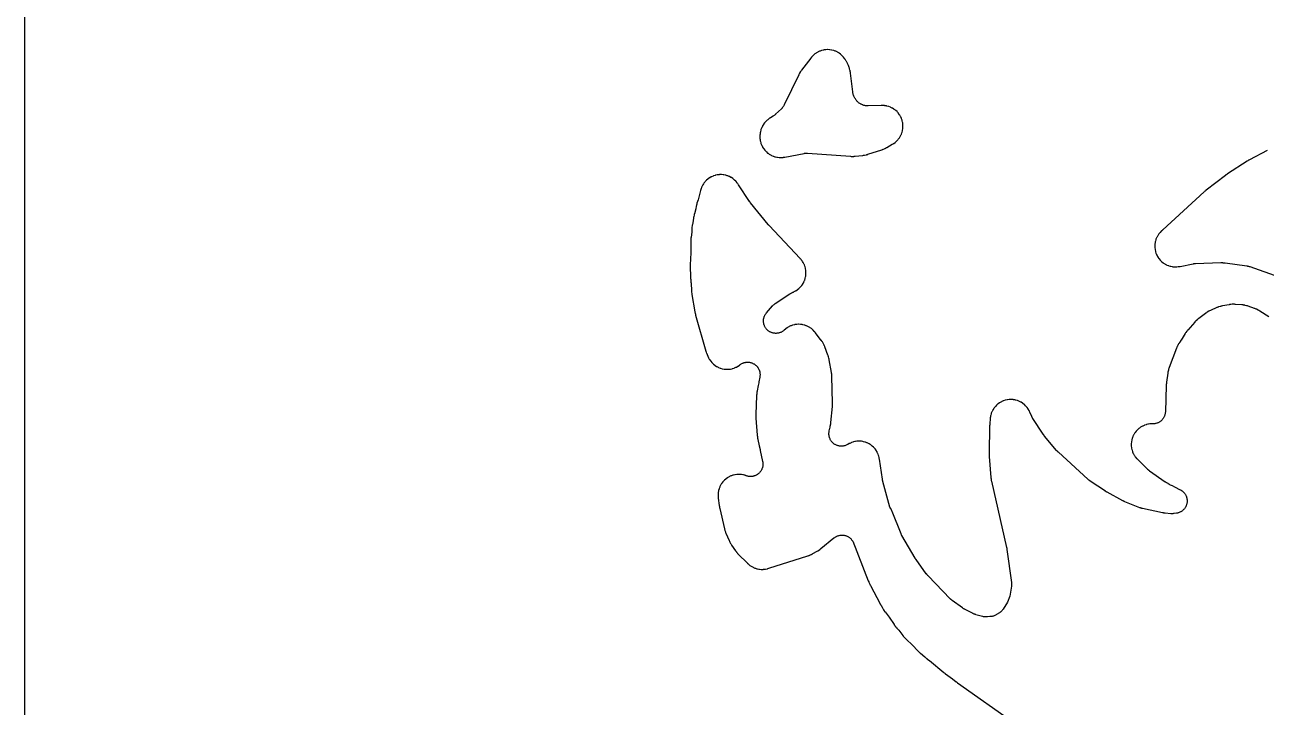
# Model space of a CAD drawing. Header units: millimetres. Extents: x 0 to 300, y 0 to 300.
# Drawn here: x -0.1 to 150, y 85.4 to 167.9 of the extents above; entities that cross this region are included whole.
import ezdxf

# ---------------------------------------------------------------- set-up
doc = ezdxf.new("R2010")
doc.units = ezdxf.units.MM
doc.layers.add('CUT', color=7, linetype='CONTINUOUS')

msp = doc.modelspace()

# ---------------------------------------------------------------- linework, layer by layer
at = {"layer": 'CUT'}
for points in [[(298.5625, -0.0625), (1.4375, -0.0625), (0.5522, -0.0625), (0.4788, -0.0589), (0.4206, -0.0503), (0.3635, -0.036), (0.3082, -0.0162), (0.255, 0.009), (0.2046, 0.0392), (0.1573, 0.0743), (0.1137, 0.1137), (0.0743, 0.1573), (0.0392, 0.2046), (0.009, 0.255), (-0.0162, 0.3082), (-0.036, 0.3635), (-0.0503, 0.4206), (-0.0589, 0.4788), (-0.0625, 0.5522), (-0.0625, 1.4375), (-0.0625, 298.5625)], [(150.1386, 152.7079), (147.9792, 151.5702), (147.9675, 151.5639), (147.892, 151.522), (147.8805, 151.5154), (147.787, 151.4607), (147.7756, 151.4539), (147.7021, 151.4087), (147.6908, 151.4016), (145.3277, 149.8753), (145.3171, 149.8683), (145.2481, 149.8216), (145.2376, 149.8143), (145.1523, 149.7539), (145.1419, 149.7464), (145.075, 149.6969), (145.0648, 149.6891), (142.7543, 147.9002), (142.7446, 147.8925), (142.682, 147.8419), (142.6724, 147.834), (142.5951, 147.7688), (142.5857, 147.7608), (142.5252, 147.7076), (142.516, 147.6994), (137.4992, 143.1052), (137.4871, 143.0944), (137.4557, 143.0666), (137.4529, 143.0641), (137.3765, 142.9957), (137.3656, 142.9858), (137.324, 142.9467), (137.3032, 142.9262), (137.173, 142.7912), (137.1344, 142.7472), (137.0196, 142.6022), (136.9855, 142.5547), (136.8853, 142.3992), (136.856, 142.3485), (136.7714, 142.184), (136.7472, 142.1307), (136.679, 141.9588), (136.6602, 141.9034), (136.6091, 141.7256), (136.5956, 141.6687), (136.5621, 141.4867), (136.5543, 141.4288), (136.5386, 141.2444), (136.5365, 141.186), (136.5389, 141.001), (136.5425, 140.9426), (136.5629, 140.7587), (136.5721, 140.701), (136.6103, 140.52), (136.6252, 140.4634), (136.6808, 140.287), (136.7011, 140.2321), (136.7736, 140.0619), (136.7992, 140.0093), (136.8879, 139.847), (136.9185, 139.7971), (137.0227, 139.6442), (137.0579, 139.5975), (137.1765, 139.4555), (137.2161, 139.4125), (137.3479, 139.2827), (137.3916, 139.2438), (137.5354, 139.1274), (137.5826, 139.0929), (137.7371, 138.9912), (137.7875, 138.9614), (137.9512, 138.8752), (138.0042, 138.8505), (138.1755, 138.7806), (138.2306, 138.7611), (138.4079, 138.7083), (138.4647, 138.6943), (138.6463, 138.659), (138.7042, 138.6506), (138.8884, 138.6331), (138.9468, 138.6304), (139.1318, 138.631), (139.1902, 138.634), (139.3768, 138.6528), (139.4059, 138.6564), (139.4624, 138.6649), (139.4768, 138.6673), (139.5705, 138.6837), (139.5849, 138.6864), (141.1688, 139.0041), (141.1779, 139.0059), (141.192, 139.0086), (141.2153, 139.0127), (141.2467, 139.0178), (141.2746, 139.0219), (141.2968, 139.0248), (141.3096, 139.0264), (141.3143, 139.0269), (141.3419, 139.0297), (141.4034, 139.0349), (141.4403, 139.0373), (141.4528, 139.0379), (141.462, 139.0382), (144.5317, 139.1414), (144.5412, 139.1416), (144.5558, 139.142), (144.58, 139.1422), (144.6125, 139.1421), (144.6414, 139.1415), (144.6643, 139.1407), (144.6774, 139.1401), (144.6822, 139.1399), (144.7105, 139.138), (144.7734, 139.1328), (144.811, 139.1289), (144.8237, 139.1274), (144.833, 139.1261), (145.0321, 139.0992), (147.6556, 138.7443), (147.667, 138.7427), (147.6823, 138.7404), (147.7276, 138.7325), (147.8028, 138.7174), (147.836, 138.7101), (147.8688, 138.7015), (147.9426, 138.6807), (147.9865, 138.667), (148.0012, 138.6621), (148.0121, 138.6583), (151.534, 137.4168)], [(150.3117, 132.5744), (149.2294, 133.2755), (149.215, 133.2846), (149.1204, 133.3421), (149.1058, 133.3507), (149.0481, 133.3836), (149.018, 133.3996), (148.82, 133.498), (148.789, 133.5123), (148.728, 133.5385), (148.7122, 133.5449), (148.6093, 133.5856), (148.5934, 133.5916), (147.8199, 133.872), (147.8071, 133.8764), (147.7234, 133.9047), (147.7105, 133.9089), (147.6598, 133.9247), (147.6337, 133.9322), (147.4652, 133.9765), (147.4121, 133.9879), (147.2403, 134.0168), (147.2134, 134.0207), (147.1606, 134.0271), (147.1471, 134.0286), (147.0592, 134.0373), (147.0457, 134.0385), (146.2842, 134.0964), (146.2714, 134.0972), (146.1879, 134.1018), (146.1751, 134.1023), (146.1249, 134.104), (146.0992, 134.1043), (145.9344, 134.1027), (145.883, 134.1), (145.719, 134.0843), (145.6934, 134.0813), (145.6437, 134.0743), (145.631, 134.0724), (145.5485, 134.0591), (145.5358, 134.057), (144.7389, 133.9109), (144.7217, 133.9075), (144.6104, 133.8838), (144.5933, 133.8799), (144.5269, 133.8636), (144.4932, 133.8543), (144.2757, 133.7876), (144.2426, 133.7763), (144.1785, 133.7525), (144.1622, 133.7461), (144.0567, 133.7033), (144.0406, 133.6965), (143.274, 133.3589), (143.2588, 133.352), (143.1606, 133.3055), (143.1456, 133.2981), (143.0874, 133.2685), (143.0581, 133.2525), (142.8703, 133.1435), (142.8419, 133.1259), (142.7874, 133.09), (142.7736, 133.0807), (142.6845, 133.0184), (142.6709, 133.0087), (141.852, 132.4019), (141.8395, 132.3924), (141.7592, 132.3296), (141.7469, 132.3197), (141.6997, 132.2808), (141.676, 132.2602), (141.5258, 132.1224), (141.5033, 132.1006), (141.4604, 132.0569), (141.4495, 132.0455), (141.38, 131.9709), (141.3695, 131.9593), (140.5101, 130.9872), (140.5017, 130.9774), (140.4477, 130.9138), (140.4396, 130.9039), (140.408, 130.8649), (140.4042, 130.86), (140.3922, 130.8446), (140.2928, 130.7107), (140.278, 130.6897), (140.2498, 130.6482), (140.2428, 130.6375), (140.1974, 130.5674), (140.1906, 130.5566), (139.7089, 129.7757), (139.703, 129.7663), (139.6909, 129.7472), (139.6882, 129.7429), (139.6703, 129.7141), (139.668, 129.7108), (139.6574, 129.6935), (139.6347, 129.6584), (139.6259, 129.6444), (139.5258, 129.4799), (139.4245, 129.3148), (139.4177, 129.3034), (139.374, 129.2284), (139.3674, 129.2168), (139.3667, 129.2157), (139.3401, 129.1677), (139.3271, 129.1428), (139.2898, 129.0673), (139.2461, 128.979), (139.2436, 128.9735), (139.2343, 128.9535), (139.2123, 128.9032), (139.2068, 128.8902), (139.1722, 128.8056), (139.167, 128.7925), (138.2798, 126.4724), (138.2739, 126.4563), (138.237, 126.3509), (138.2316, 126.3346), (138.2113, 126.2708), (138.2018, 126.2378), (138.179, 126.1486), (138.1465, 126.0216), (138.1389, 125.9881), (138.126, 125.9223), (138.123, 125.9054), (138.1046, 125.7953), (138.1021, 125.7783), (137.9509, 124.6747), (137.9489, 124.6593), (137.9379, 124.5592), (137.9363, 124.5437), (137.9257, 124.4177), (137.9246, 124.4022), (137.9187, 124.3016), (137.9179, 124.2861), (137.814, 121.1165), (137.8115, 121.0729), (137.805, 120.9932), (137.7937, 120.9066), (137.7834, 120.8494), (137.7638, 120.7644), (137.748, 120.7084), (137.7202, 120.6256), (137.699, 120.5715), (137.6633, 120.4918), (137.637, 120.44), (137.5938, 120.3641), (137.5626, 120.3151), (137.5122, 120.2438), (137.4764, 120.198), (137.4193, 120.1319), (137.3792, 120.0898), (137.3161, 120.0296), (137.2721, 119.9915), (137.2033, 119.9377), (137.1559, 119.9041), (137.0823, 119.8572), (137.0318, 119.8284), (136.9539, 119.7888), (136.9009, 119.765), (136.8196, 119.7332), (136.7645, 119.7146), (136.6805, 119.6908), (136.6239, 119.6777), (136.538, 119.6622), (136.4803, 119.6546), (136.3933, 119.6474), (136.3134, 119.6448), (136.2697, 119.6444), (136.2275, 119.645), (136.1984, 119.6447), (136.0117, 119.6385), (135.9537, 119.6337), (135.771, 119.6097), (135.7137, 119.5993), (135.5343, 119.5577), (135.4782, 119.5418), (135.3036, 119.483), (135.2494, 119.4617), (135.0813, 119.3863), (135.0294, 119.3598), (134.8695, 119.2684), (134.8204, 119.2371), (134.67, 119.1306), (134.6242, 119.0946), (134.4849, 118.9741), (134.4428, 118.9338), (134.3159, 118.8003), (134.2778, 118.7562), (134.1644, 118.611), (134.1309, 118.5634), (134.0321, 118.4079), (134.0033, 118.3572), (133.9201, 118.1929), (133.8963, 118.1397), (133.8295, 117.9681), (133.811, 117.9128), (133.7611, 117.7355), (133.748, 117.6787), (133.7155, 117.4974), (133.7081, 117.4396), (133.6933, 117.256), (133.6915, 117.1977), (133.6946, 117.0135), (133.6985, 116.9554), (133.7195, 116.7724), (133.7289, 116.7149), (133.7676, 116.5348), (133.7825, 116.4785), (133.8385, 116.303), (133.8588, 116.2484), (133.9315, 116.0791), (133.9571, 116.0268), (134.0459, 115.8653), (134.0764, 115.8157), (134.1804, 115.6637), (134.2156, 115.6172), (134.3355, 115.4741), (134.3548, 115.4522), (134.3934, 115.4104), (134.4034, 115.3998), (134.4693, 115.3318), (134.4796, 115.3215), (135.52, 114.2993), (135.5288, 114.2909), (135.5867, 114.2363), (135.5957, 114.228), (135.6311, 114.1959), (135.6496, 114.1798), (135.7718, 114.078), (135.7909, 114.0627), (135.8288, 114.0336), (135.8386, 114.0263), (135.9027, 113.9791), (135.9127, 113.972), (137.7968, 112.6458), (137.8142, 112.634), (137.9289, 112.5591), (137.9468, 112.5479), (138.0939, 112.4591), (138.1121, 112.4485), (138.2318, 112.3819), (138.2504, 112.372), (138.4141, 112.2883), (138.6344, 112.1756), (138.929, 112.0249), (139.6129, 111.6751), (139.6512, 111.6543), (139.7204, 111.6146), (139.7937, 111.5676), (139.841, 111.534), (139.9095, 111.4801), (139.9533, 111.4421), (140.0162, 111.3819), (140.0562, 111.3398), (140.113, 111.2738), (140.1486, 111.228), (140.1988, 111.1568), (140.2299, 111.1078), (140.2729, 111.0321), (140.2991, 110.9803), (140.3347, 110.9008), (140.3557, 110.8467), (140.3834, 110.7641), (140.3991, 110.7083), (140.4187, 110.6234), (140.4289, 110.5663), (140.4402, 110.4799), (140.4449, 110.4221), (140.4477, 110.335), (140.4468, 110.277), (140.4412, 110.1901), (140.4347, 110.1325), (140.4207, 110.0465), (140.4086, 109.9897), (140.3864, 109.9055), (140.3689, 109.8502), (140.3387, 109.7685), (140.3159, 109.7152), (140.2779, 109.6368), (140.2501, 109.5859), (140.2046, 109.5115), (140.172, 109.4636), (140.1196, 109.394), (140.0825, 109.3494), (140.0236, 109.2852), (139.9824, 109.2444), (139.9176, 109.1862), (139.8726, 109.1495), (139.8025, 109.0979), (139.7542, 109.0658), (139.6793, 109.0211), (139.6281, 108.9939), (139.5494, 108.9567), (139.4958, 108.9345), (139.4138, 108.9051), (139.3583, 108.8881), (139.2738, 108.8668), (139.1956, 108.851), (139.1527, 108.8435), (138.88, 108.8021), (138.867, 108.8002), (138.8495, 108.7978), (138.7974, 108.7922), (138.7103, 108.7854), (138.6718, 108.7833), (138.6332, 108.7828), (138.5458, 108.7836), (138.4935, 108.7857), (138.4758, 108.7869), (138.4628, 108.7878), (137.7791, 108.8443), (137.7646, 108.8456), (137.7308, 108.8489), (137.7164, 108.8504), (137.6988, 108.8525), (137.6844, 108.8543), (137.6508, 108.8587), (137.6364, 108.8607), (137.6199, 108.8631), (137.6055, 108.8654), (137.5721, 108.8709), (137.5577, 108.8734), (137.5403, 108.8765), (137.526, 108.8792), (137.4928, 108.8858), (137.4785, 108.8887), (135.0314, 109.4142), (135.0221, 109.4162), (135.0078, 109.4195), (134.9841, 109.4251), (134.9525, 109.4332), (134.9246, 109.4408), (134.9025, 109.4471), (134.8899, 109.4509), (134.8852, 109.4523), (134.8582, 109.461), (134.7982, 109.4814), (134.7626, 109.4943), (134.7506, 109.499), (134.7418, 109.5024), (132.9169, 110.2316), (132.9051, 110.2364), (132.8776, 110.2478), (132.8658, 110.2528), (132.8515, 110.259), (132.8398, 110.2642), (132.8126, 110.2764), (132.801, 110.2817), (132.7877, 110.2879), (132.7762, 110.2934), (132.7494, 110.3064), (132.7379, 110.3121), (132.724, 110.3191), (132.7126, 110.3249), (132.6861, 110.3386), (132.6748, 110.3446), (130.763, 111.3735), (130.7532, 111.3788), (130.7303, 111.3915), (130.7205, 111.397), (130.7086, 111.4038), (130.6989, 111.4094), (130.6763, 111.4227), (130.6667, 111.4285), (130.6556, 111.4351), (130.646, 111.441), (130.6238, 111.4548), (130.6143, 111.4608), (130.6028, 111.4682), (130.5933, 111.4743), (130.5714, 111.4886), (130.5621, 111.4949), (128.7291, 112.7313), (128.7156, 112.7406), (128.6843, 112.7626), (128.671, 112.7721), (128.6548, 112.7839), (128.6416, 112.7937), (128.6111, 112.8168), (128.5982, 112.8268), (128.5834, 112.8384), (128.5706, 112.8487), (128.541, 112.8729), (128.5284, 112.8833), (128.5131, 112.8963), (128.5007, 112.907), (128.472, 112.9322), (128.4597, 112.9432), (124.8779, 116.2085), (124.8665, 116.2191), (124.8401, 116.244), (124.8289, 116.2548), (124.8153, 116.268), (124.8043, 116.279), (124.7788, 116.3048), (124.7679, 116.316), (124.7556, 116.3288), (124.745, 116.3402), (124.7204, 116.3669), (124.7099, 116.3784), (124.6973, 116.3925), (124.6871, 116.4042), (124.6634, 116.4317), (124.6534, 116.4436), (123.214, 118.1757), (123.2061, 118.1853), (123.1879, 118.2079), (123.1802, 118.2176), (123.1708, 118.2295), (123.1632, 118.2394), (123.1456, 118.2624), (123.1381, 118.2724), (123.1296, 118.2838), (123.1223, 118.2939), (123.1053, 118.3174), (123.0981, 118.3275), (123.0894, 118.34), (123.0824, 118.3502), (123.0661, 118.3742), (123.0591, 118.3845), (121.8068, 120.2843), (121.8018, 120.2919), (121.7941, 120.3038), (121.7817, 120.3237), (121.7654, 120.3505), (121.7513, 120.3745), (121.7404, 120.3937), (121.7342, 120.4047), (121.7319, 120.4089), (121.7191, 120.4331), (121.6915, 120.4873), (121.6756, 120.5201), (121.6704, 120.5313), (121.6667, 120.5397), (121.434, 121.0599), (121.4278, 121.0732), (121.3868, 121.1592), (121.3803, 121.1724), (121.3544, 121.2235), (121.3405, 121.2493), (121.2473, 121.4126), (121.2158, 121.462), (121.1087, 121.6133), (121.0725, 121.6595), (120.9511, 121.7996), (120.9105, 121.842), (120.776, 121.9696), (120.7316, 122.0078), (120.5852, 122.1217), (120.5372, 122.1554), (120.3805, 122.2544), (120.3295, 122.2833), (120.1638, 122.3666), (120.1102, 122.3903), (119.9372, 122.457), (119.8815, 122.4754), (119.7028, 122.5248), (119.6456, 122.5377), (119.4629, 122.5695), (119.4047, 122.5767), (119.2198, 122.5906), (119.1612, 122.5921), (118.9759, 122.5878), (118.9174, 122.5835), (118.7333, 122.5612), (118.6755, 122.5512), (118.4945, 122.511), (118.438, 122.4955), (118.2618, 122.4378), (118.207, 122.4168), (118.0373, 122.3422), (117.9848, 122.316), (117.8232, 122.2251), (117.7735, 122.1939), (117.6216, 122.0877), (117.5752, 122.0518), (117.4343, 121.9313), (117.3917, 121.891), (117.2632, 121.7573), (117.2247, 121.7131), (117.1099, 121.5675), (117.0759, 121.5197), (116.9759, 121.3636), (116.9467, 121.3128), (116.8624, 121.1476), (116.8383, 121.0941), (116.7706, 120.9216), (116.7518, 120.866), (116.7012, 120.6876), (116.688, 120.6305), (116.6546, 120.4455), (116.6501, 120.4165), (116.6427, 120.3598), (116.6409, 120.3452), (116.6309, 120.2504), (116.6296, 120.2358), (116.5846, 119.6809), (116.5839, 119.6716), (116.5797, 119.607), (116.5791, 119.5971), (116.5752, 119.5165), (116.5748, 119.5068), (116.5727, 119.4431), (116.5725, 119.4326), (116.5214, 116.0381), (116.5213, 116.0245), (116.522, 115.9362), (116.5223, 115.9227), (116.5256, 115.8119), (116.5262, 115.7983), (116.5308, 115.7102), (116.5317, 115.6966), (116.7231, 113.167), (116.724, 113.1566), (116.7308, 113.0833), (116.7319, 113.0724), (116.7373, 113.0245), (116.7403, 113.0015), (116.762, 112.8583), (116.7657, 112.8362), (116.7729, 112.7981), (116.775, 112.7878), (116.7898, 112.7166), (116.7923, 112.7051), (118.6246, 104.684), (118.6267, 104.6742), (118.6317, 104.6511), (118.6338, 104.6412), (118.6363, 104.6291), (118.6383, 104.6192), (118.6428, 104.5961), (118.6446, 104.5861), (118.6467, 104.5746), (118.6485, 104.5646), (118.6524, 104.5414), (118.6541, 104.5314), (118.656, 104.5192), (118.6575, 104.5092), (118.661, 104.4858), (118.6624, 104.4758), (119.2048, 100.4728), (119.2064, 100.4604), (119.2085, 100.4437), (119.2131, 100.3939), (119.2185, 100.3107), (119.2202, 100.2739), (119.2203, 100.237), (119.2197, 100.2038), (119.2175, 100.1769), (119.2091, 100.0959), (119.2028, 100.0474), (119.2002, 100.0311), (119.1982, 100.0191), (118.9942, 98.8338), (118.7214, 98.09), (118.1995, 97.2575), (118.1766, 97.2229), (118.1332, 97.1603), (118.0828, 97.0944), (118.0473, 97.052), (117.991, 96.991), (117.9517, 96.9521), (117.89, 96.8965), (117.8473, 96.8614), (117.7808, 96.8117), (117.7581, 96.7963), (117.4031, 96.5804), (117.36, 96.5558), (117.2799, 96.5129), (117.19, 96.471), (117.1287, 96.4465), (117.0347, 96.4147), (116.971, 96.3971), (116.8797, 96.3771), (116.809, 96.3653), (116.8022, 96.3642), (116.7543, 96.3576), (116.5807, 96.3385), (116.2942, 96.3083), (116.2522, 96.3048), (116.175, 96.3003), (116.1028, 96.2995), (116.0535, 96.3011), (115.9691, 96.3077), (115.9131, 96.3148), (115.8297, 96.3293), (115.754, 96.3463), (115.7129, 96.3565), (114.9042, 96.5775), (114.8932, 96.5806), (114.8783, 96.5849), (114.8344, 96.5987), (114.7619, 96.6236), (114.7301, 96.6352), (114.6987, 96.648), (114.6284, 96.6784), (114.593, 96.6948), (114.5885, 96.6968), (114.5747, 96.7036), (114.5646, 96.7087), (113.5169, 97.2432), (113.5106, 97.2465), (113.4957, 97.2542), (113.493, 97.2556), (113.4738, 97.2661), (113.4275, 97.2925), (113.4084, 97.3038), (113.3824, 97.3205), (113.3143, 97.3659), (113.2855, 97.3859), (112.0511, 98.2807), (112.043, 98.2867), (112.0303, 98.2961), (112.0098, 98.3118), (111.9832, 98.3327), (111.9597, 98.3519), (111.9411, 98.3676), (111.9306, 98.3766), (111.9267, 98.38), (111.9044, 98.4), (111.8556, 98.4455), (111.827, 98.4733), (111.8175, 98.483), (111.8105, 98.4901), (109.1264, 101.2821), (109.1157, 101.2935), (109.0908, 101.3203), (109.0803, 101.3318), (109.0675, 101.346), (109.0572, 101.3578), (109.0333, 101.3854), (109.0232, 101.3973), (109.0117, 101.4111), (109.0017, 101.4232), (108.9788, 101.4516), (108.9691, 101.4638), (108.9574, 101.4789), (108.9479, 101.4913), (108.926, 101.5205), (108.9167, 101.5331), (107.6808, 103.2402), (107.6748, 103.2487), (107.6607, 103.2685), (107.6548, 103.2771), (107.6476, 103.2876), (107.6417, 103.2962), (107.6281, 103.3163), (107.6224, 103.325), (107.616, 103.3348), (107.6116, 103.3416), (107.5982, 103.3626), (107.5925, 103.3716), (107.5857, 103.3826), (107.5801, 103.3917), (107.5673, 103.4129), (107.5618, 103.4221), (105.9507, 106.1584), (105.9431, 106.1716), (105.9256, 106.2025), (105.9182, 106.2159), (105.9093, 106.2322), (105.9062, 106.2379), (105.9057, 106.239), (105.881, 106.2939), (105.8668, 106.3271), (105.8622, 106.3384), (105.8589, 106.3468), (104.8033, 109.0395), (104.7978, 109.0531), (104.7609, 109.1408), (104.755, 109.1542), (104.7316, 109.2064), (104.7189, 109.2328), (104.6337, 109.4001), (104.6046, 109.4509), (104.5242, 109.5767), (103.6673, 112.6717), (103.6637, 112.6851), (103.6556, 112.7164), (103.6522, 112.7298), (103.6482, 112.7463), (103.645, 112.7598), (103.6378, 112.7913), (103.6348, 112.8049), (103.6316, 112.8205), (103.6288, 112.8341), (103.6226, 112.8658), (103.62, 112.8795), (103.617, 112.8961), (103.6147, 112.9098), (103.6095, 112.9418), (103.6073, 112.9555), (103.2516, 115.3616), (103.2493, 115.376), (103.2332, 115.4696), (103.2305, 115.484), (103.2194, 115.5399), (103.213, 115.5685), (103.1678, 115.7502), (103.1509, 115.8061), (103.089, 115.9802), (103.0668, 116.0342), (102.9883, 116.2014), (102.9609, 116.253), (102.8665, 116.4118), (102.8342, 116.4605), (102.7248, 116.6093), (102.688, 116.6547), (102.5646, 116.7921), (102.5235, 116.8337), (102.3874, 116.9585), (102.3425, 116.9959), (102.1948, 117.1069), (102.1465, 117.1397), (101.9887, 117.2358), (101.9374, 117.2637), (101.7711, 117.3441), (101.7173, 117.3669), (101.544, 117.4306), (101.4882, 117.4481), (101.3095, 117.4947), (101.2523, 117.5067), (101.0698, 117.5357), (101.0118, 117.542), (100.8274, 117.5532), (100.769, 117.5538), (100.5844, 117.547), (100.5262, 117.5419), (100.3431, 117.5172), (100.2857, 117.5065), (100.1059, 117.464), (100.0498, 117.4478), (99.875, 117.3881), (99.8207, 117.3665), (99.6525, 117.29), (99.6006, 117.2633), (99.4148, 117.1559), (99.3753, 117.1343), (99.3019, 117.0966), (99.2198, 117.0596), (99.164, 117.0377), (99.0786, 117.009), (99.0209, 116.9928), (98.9331, 116.9728), (98.8741, 116.9624), (98.7847, 116.9513), (98.7249, 116.9469), (98.6349, 116.9447), (98.5749, 116.9463), (98.4851, 116.9532), (98.4256, 116.9608), (98.337, 116.9766), (98.2786, 116.9901), (98.1919, 117.0147), (98.1352, 117.0339), (98.0514, 117.0671), (97.9968, 117.0919), (97.9168, 117.1332), (97.865, 117.1634), (97.7895, 117.2125), (97.741, 117.2477), (97.6708, 117.3041), (97.626, 117.344), (97.5618, 117.4072), (97.5213, 117.4513), (97.4637, 117.5206), (97.4278, 117.5686), (97.3774, 117.6432), (97.3464, 117.6946), (97.3038, 117.7739), (97.2781, 117.8281), (97.2436, 117.9113), (97.2235, 117.9677), (97.1975, 118.0539), (97.1831, 118.1121), (97.1658, 118.2005), (97.1573, 118.2599), (97.149, 118.3496), (97.1464, 118.4095), (97.1471, 118.4995), (97.1506, 118.5594), (97.1602, 118.6489), (97.1732, 118.7304), (97.1814, 118.7747), (97.232, 119.0149), (97.245, 119.0761), (97.2796, 119.2405), (97.3119, 119.3936), (97.3151, 119.41), (97.3346, 119.5168), (97.3373, 119.5333), (97.358, 119.668), (97.3603, 119.6845), (97.3737, 119.7922), (97.3756, 119.8088), (97.5627, 121.742), (97.5641, 121.7599), (97.5719, 121.8766), (97.5728, 121.8946), (97.5782, 122.0413), (97.5786, 122.0593), (97.5793, 122.1763), (97.5792, 122.1943), (97.5046, 125.3638), (97.5043, 125.3746), (97.5011, 125.4504), (97.5005, 125.4617), (97.4975, 125.5114), (97.4956, 125.5352), (97.4806, 125.6839), (97.4779, 125.7068), (97.4723, 125.7464), (97.4707, 125.7572), (97.459, 125.8313), (97.457, 125.8433), (97.1797, 127.3914), (97.1771, 127.4048), (97.1596, 127.491), (97.1568, 127.5042), (97.1451, 127.5558), (97.1386, 127.5821), (97.092, 127.7518), (97.0843, 127.7778), (97.068, 127.8281), (97.0637, 127.841), (97.0347, 127.9241), (97.0301, 127.9368), (96.6435, 128.9706), (96.6381, 128.9844), (96.6019, 129.0743), (96.5962, 129.088), (96.5731, 129.1414), (96.5606, 129.1685), (96.4764, 129.3398), (96.4474, 129.3918), (96.3466, 129.5539), (96.3302, 129.5788), (96.2971, 129.6266), (96.2885, 129.6388), (96.2313, 129.717), (96.2224, 129.7289), (95.502, 130.665), (95.493, 130.6764), (95.4339, 130.7496), (95.4246, 130.7608), (95.388, 130.8039), (95.3687, 130.8255), (95.2418, 130.961), (95.2003, 131.0013), (95.0628, 131.1223), (95.0175, 131.1585), (94.8691, 131.2656), (94.8205, 131.2972), (94.6624, 131.3896), (94.611, 131.4163), (94.4448, 131.493), (94.3911, 131.5147), (94.2181, 131.575), (94.1626, 131.5914), (93.9847, 131.6348), (93.9278, 131.6457), (93.7466, 131.6717), (93.6889, 131.6772), (93.506, 131.6855), (93.4481, 131.6854), (93.2652, 131.6761), (93.2075, 131.6704), (93.0264, 131.6435), (92.9696, 131.6323), (92.7919, 131.588), (92.7364, 131.5714), (92.5638, 131.5102), (92.5102, 131.4883), (92.3443, 131.4108), (92.2931, 131.3837), (92.1354, 131.2906), (92.0871, 131.2588), (91.9391, 131.1509), (91.894, 131.1145), (91.7431, 130.9804), (91.7097, 130.9521), (91.6473, 130.9018), (91.5766, 130.8503), (91.5279, 130.8184), (91.4525, 130.774), (91.4009, 130.7469), (91.3216, 130.71), (91.2676, 130.6881), (91.1851, 130.6591), (91.1292, 130.6425), (91.0443, 130.6217), (90.9871, 130.6106), (90.9005, 130.5981), (90.8425, 130.5926), (90.7551, 130.5886), (90.6968, 130.5888), (90.6095, 130.5932), (90.5515, 130.5991), (90.465, 130.612), (90.4079, 130.6234), (90.323, 130.6448), (90.2673, 130.6617), (90.1849, 130.6911), (90.131, 130.7134), (90.0519, 130.7507), (90.0005, 130.778), (89.9253, 130.8228), (89.8768, 130.8551), (89.8064, 130.907), (89.7612, 130.9438), (89.6962, 131.0023), (89.6548, 131.0433), (89.5957, 131.1078), (89.5585, 131.1526), (89.506, 131.2226), (89.4733, 131.2708), (89.4279, 131.3456), (89.4, 131.3968), (89.362, 131.4756), (89.3393, 131.5292), (89.3091, 131.6113), (89.2917, 131.6669), (89.2696, 131.7516), (89.2577, 131.8086), (89.244, 131.895), (89.2377, 131.9529), (89.2324, 132.0402), (89.2317, 132.0985), (89.2349, 132.1859), (89.2399, 132.2439), (89.2516, 132.3307), (89.2622, 132.3879), (89.2823, 132.4731), (89.2984, 132.5291), (89.3266, 132.6119), (89.3481, 132.666), (89.3842, 132.7457), (89.4109, 132.7975), (89.4546, 132.8733), (89.4861, 132.9223), (89.537, 132.9935), (89.5867, 133.0563), (89.6147, 133.09), (90.3395, 133.9201), (90.3461, 133.9275), (90.3564, 133.9391), (90.3738, 133.9579), (90.3973, 133.9829), (90.4187, 134.0047), (90.4217, 134.0077), (90.4609, 134.0442), (90.5159, 134.0924), (90.5697, 134.1361), (90.6089, 134.1655), (90.642, 134.1891), (90.6529, 134.1965), (90.6612, 134.2021), (92.433, 135.3798), (92.444, 135.3871), (92.459, 135.3967), (92.5042, 135.424), (92.5809, 135.4672), (92.6152, 135.4855), (92.6503, 135.5024), (92.7439, 135.5447), (92.7601, 135.5519), (92.8468, 135.5891), (92.8601, 135.595), (92.9119, 135.6188), (92.9381, 135.6316), (93.104, 135.7176), (93.1544, 135.747), (93.3091, 135.8473), (93.3564, 135.8814), (93.5005, 135.9963), (93.5443, 136.0348), (93.6767, 136.1632), (93.7165, 136.2058), (93.8358, 136.3464), (93.8713, 136.3926), (93.9763, 136.5442), (94.0072, 136.5936), (94.097, 136.7546), (94.1229, 136.8069), (94.1967, 136.9758), (94.2174, 137.0304), (94.2744, 137.2057), (94.2897, 137.2619), (94.3295, 137.442), (94.3393, 137.4995), (94.3614, 137.6825), (94.3655, 137.7407), (94.3697, 137.925), (94.3682, 137.9833), (94.3545, 138.1671), (94.3474, 138.225), (94.3159, 138.4067), (94.3031, 138.4636), (94.2541, 138.6413), (94.2359, 138.6967), (94.1699, 138.8688), (94.1464, 138.9222), (94.064, 139.0871), (94.0355, 139.138), (93.9375, 139.2941), (93.9041, 139.342), (93.7898, 139.4899), (93.7714, 139.5125), (93.7345, 139.5558), (93.7249, 139.5668), (93.6616, 139.6374), (93.6517, 139.6481), (89.9036, 143.6311), (89.8989, 143.6361), (89.888, 143.6479), (89.8834, 143.653), (89.8723, 143.6651), (89.8666, 143.6714), (89.8535, 143.6861), (89.8479, 143.6924), (89.8414, 143.6997), (89.8358, 143.7061), (89.8229, 143.7211), (89.8174, 143.7276), (89.8146, 143.7309), (89.8082, 143.7386), (89.7933, 143.7566), (89.7869, 143.7643), (87.6763, 146.375), (87.6698, 146.3831), (87.6548, 146.4022), (87.6484, 146.4104), (87.6407, 146.4203), (87.6345, 146.4285), (87.62, 146.4477), (87.6138, 146.456), (87.6068, 146.4656), (87.6007, 146.474), (87.5866, 146.4936), (87.5806, 146.5021), (87.5734, 146.5124), (87.5675, 146.5209), (87.5539, 146.5409), (87.5481, 146.5494), (86.209, 148.5588), (86.17, 148.6175), (86.1615, 148.6298), (86.1056, 148.7093), (86.0968, 148.7215), (86.0621, 148.7684), (86.0437, 148.792), (85.922, 148.9401), (85.8818, 148.9844), (85.7478, 149.1179), (85.7034, 149.1579), (85.5568, 149.2774), (85.5086, 149.3128), (85.3509, 149.4171), (85.2994, 149.4475), (85.132, 149.5356), (85.0778, 149.5608), (84.9025, 149.6317), (84.846, 149.6513), (84.6645, 149.7045), (84.6064, 149.7184), (84.4205, 149.7532), (84.3612, 149.7613), (84.1728, 149.7774), (84.1131, 149.7795), (83.924, 149.7768), (83.8643, 149.773), (83.6764, 149.7515), (83.6174, 149.7417), (83.4326, 149.7016), (83.3749, 149.686), (83.195, 149.6277), (83.1391, 149.6064), (82.9659, 149.5305), (82.9124, 149.5037), (82.7477, 149.4109), (82.6971, 149.379), (82.5424, 149.2703), (82.4953, 149.2335), (82.3522, 149.1099), (82.3089, 149.0686), (82.1788, 148.9313), (82.1399, 148.8859), (82.0241, 148.7364), (81.9899, 148.6873), (81.8896, 148.527), (81.8604, 148.4748), (81.7766, 148.3053), (81.7528, 148.2505), (81.6853, 148.071), (81.6755, 148.0428), (81.6577, 147.9871), (81.6533, 147.9728), (81.626, 147.8795), (81.6219, 147.8651), (81.3212, 146.7342), (81.1899, 146.3148), (81.1857, 146.3006), (81.1593, 146.2084), (81.1554, 146.1942), (81.1252, 146.0777), (81.1217, 146.0633), (81.0998, 145.9699), (81.0967, 145.9555), (81.0345, 145.6562), (80.873, 145.0492), (80.8682, 145.0299), (80.8392, 144.904), (80.835, 144.8845), (80.8038, 144.7254), (80.8003, 144.7058), (80.7797, 144.5782), (80.7768, 144.5585), (80.7293, 144.1875), (80.6383, 143.7494), (80.6361, 143.7383), (80.6216, 143.6612), (80.6195, 143.6496), (80.611, 143.5989), (80.6074, 143.5743), (80.5881, 143.4209), (80.5856, 143.3971), (80.582, 143.3559), (80.5812, 143.3447), (80.576, 143.2673), (80.5753, 143.2547), (80.556, 142.8339), (80.4797, 142.2378), (80.4777, 142.2197), (80.4662, 142.1015), (80.4647, 142.0833), (80.4548, 141.9347), (80.4539, 141.9165), (80.4496, 141.7979), (80.4493, 141.7796), (80.4412, 140.321), (80.3757, 138.8898), (80.3752, 138.8751), (80.3732, 138.7801), (80.3731, 138.7655), (80.3734, 138.6461), (80.3737, 138.6315), (80.3763, 138.5364), (80.3769, 138.5218), (80.4259, 137.5771), (80.4244, 137.3047), (80.4246, 137.2838), (80.4286, 137.1479), (80.4296, 137.127), (80.4405, 136.9568), (80.4423, 136.936), (80.4557, 136.8007), (80.4581, 136.7799), (80.473, 136.6692), (80.522, 135.7267), (80.5232, 135.7085), (80.5329, 135.5908), (80.5347, 135.5727), (80.5513, 135.4254), (80.5536, 135.4073), (80.5704, 135.2904), (80.5733, 135.2724), (80.9396, 133.1775), (80.9425, 133.1621), (80.9626, 133.0622), (80.9659, 133.0469), (80.9945, 132.9222), (80.9982, 132.907), (81.0236, 132.8082), (81.0277, 132.7931), (82.2648, 128.4525), (82.27, 128.4352), (82.3055, 128.3234), (82.3113, 128.3062), (82.3601, 128.1672), (82.3664, 128.1503), (82.4086, 128.0408), (82.4153, 128.024), (82.4154, 128.0238), (82.498, 127.8275), (82.5039, 127.8139), (82.5434, 127.7261), (82.5497, 127.7126), (82.5747, 127.6605), (82.5882, 127.6341), (82.6787, 127.4671), (82.7095, 127.4165), (82.8146, 127.2614), (82.8502, 127.2141), (82.9701, 127.0701), (83.0102, 127.0265), (83.1437, 126.8951), (83.1879, 126.8557), (83.3337, 126.7381), (83.3816, 126.7032), (83.5383, 126.6006), (83.5894, 126.5706), (83.7555, 126.4839), (83.8093, 126.4591), (83.9831, 126.3892), (84.0391, 126.3698), (84.219, 126.3174), (84.2766, 126.3037), (84.4607, 126.2693), (84.5194, 126.2613), (84.7061, 126.2452), (84.7653, 126.243), (84.9526, 126.2454), (85.0117, 126.2491), (85.1979, 126.27), (85.2564, 126.2795), (85.4396, 126.3186), (85.4968, 126.3338), (85.6753, 126.3908), (85.7308, 126.4116), (85.9027, 126.486), (85.9559, 126.5121), (86.1196, 126.6031), (86.17, 126.6343), (86.3261, 126.7425), (86.35, 126.7599), (86.3667, 126.7727), (86.3905, 126.7901), (86.4023, 126.7989), (86.4256, 126.8168), (86.4984, 126.8673), (86.5485, 126.8984), (86.6259, 126.9415), (86.6788, 126.9676), (86.7601, 127.0028), (86.8153, 127.0236), (86.8996, 127.0506), (86.9566, 127.0659), (87.0432, 127.0845), (87.1014, 127.094), (87.1894, 127.1041), (87.2483, 127.1079), (87.3369, 127.1092), (87.3958, 127.1072), (87.4841, 127.0998), (87.5426, 127.092), (87.6297, 127.0759), (87.6871, 127.0624), (87.7722, 127.0379), (87.828, 127.0188), (87.9103, 126.986), (87.964, 126.9615), (88.0427, 126.9208), (88.0937, 126.8912), (88.168, 126.8429), (88.2158, 126.8084), (88.285, 126.7531), (88.3292, 126.714), (88.3926, 126.6521), (88.4327, 126.6089), (88.4898, 126.5411), (88.5255, 126.4942), (88.5755, 126.4211), (88.6064, 126.3709), (88.6491, 126.2932), (88.6749, 126.2402), (88.7097, 126.1587), (88.7302, 126.1034), (88.7568, 126.0189), (88.7718, 125.9619), (88.79, 125.8752), (88.7992, 125.8169), (88.8088, 125.7289), (88.8123, 125.67), (88.8132, 125.5814), (88.8109, 125.5225), (88.803, 125.4342), (88.7919, 125.3538), (88.7847, 125.3101), (88.6753, 124.732), (88.6537, 124.6182), (88.5877, 124.2693), (88.4658, 123.6254), (88.4621, 123.6039), (88.4408, 123.4637), (88.438, 123.4421), (88.4177, 123.2655), (88.4156, 123.2438), (88.4045, 123.1025), (88.4032, 123.0807), (88.3074, 120.7819), (88.3069, 120.7636), (88.3056, 120.6449), (88.3057, 120.6267), (88.3085, 120.4778), (88.3091, 120.4595), (88.315, 120.341), (88.3162, 120.3228), (88.4815, 118.2634), (88.4834, 118.2436), (88.498, 118.1152), (88.5006, 118.0955), (88.5242, 117.9352), (88.5275, 117.9156), (88.5505, 117.7885), (88.5544, 117.769), (88.7241, 116.9829), (88.8175, 116.5503), (88.8457, 116.4197), (89.1271, 115.1158), (89.1353, 115.0732), (89.1483, 114.9949), (89.1583, 114.9088), (89.1622, 114.8513), (89.164, 114.7646), (89.1623, 114.707), (89.1557, 114.6205), (89.1485, 114.5633), (89.1337, 114.4779), (89.121, 114.4216), (89.098, 114.3381), (89.08, 114.2833), (89.049, 114.2023), (89.0258, 114.1495), (88.9872, 114.0719), (88.959, 114.0216), (88.9131, 113.9481), (88.8803, 113.9006), (88.8275, 113.8319), (88.7902, 113.7879), (88.7311, 113.7245), (88.6897, 113.6843), (88.6248, 113.6269), (88.5798, 113.5908), (88.5096, 113.5399), (88.4613, 113.5084), (88.3866, 113.4645), (88.3355, 113.4377), (88.2569, 113.4012), (88.2034, 113.3795), (88.1217, 113.3507), (88.0664, 113.3342), (87.9823, 113.3134), (87.9256, 113.3023), (87.8399, 113.2898), (87.7825, 113.2841), (87.6959, 113.2799), (87.6382, 113.2798), (87.5517, 113.2839), (87.4942, 113.2894), (87.4085, 113.3018), (87.3518, 113.3128), (87.2676, 113.3333), (87.1915, 113.3559), (87.1503, 113.3692), (87.0793, 113.394), (87.0653, 113.3987), (87.0106, 113.4163), (86.9824, 113.4247), (86.8001, 113.4736), (86.7426, 113.4861), (86.559, 113.5165), (86.5005, 113.5233), (86.3148, 113.5356), (86.2559, 113.5366), (86.0699, 113.5307), (86.0112, 113.5259), (85.8267, 113.5018), (85.7687, 113.4913), (85.5874, 113.4492), (85.5308, 113.433), (85.3545, 113.3734), (85.2998, 113.3518), (85.1302, 113.2751), (85.0778, 113.2482), (84.9165, 113.1553), (84.867, 113.1235), (84.7156, 113.0152), (84.6695, 112.9786), (84.5294, 112.856), (84.4871, 112.8151), (84.3598, 112.6794), (84.3216, 112.6345), (84.2082, 112.487), (84.1746, 112.4386), (84.0762, 112.2806), (84.0476, 112.2292), (83.9651, 112.0623), (83.9416, 112.0083), (83.8759, 111.8342), (83.8578, 111.7782), (83.8095, 111.5984), (83.797, 111.5409), (83.7665, 111.3573), (83.7597, 111.2988), (83.7474, 111.1131), (83.7463, 111.0543), (83.7523, 110.8657), (83.754, 110.8363), (83.7586, 110.779), (83.76, 110.7643), (83.7701, 110.6691), (83.7718, 110.6545), (83.8863, 109.7776), (83.8884, 109.7629), (83.9034, 109.6672), (83.9058, 109.6525), (83.9276, 109.5328), (83.9304, 109.5182), (83.9501, 109.4233), (83.9533, 109.4088), (84.5275, 106.9482), (84.5305, 106.9357), (84.5512, 106.8548), (84.5545, 106.8424), (84.568, 106.7941), (84.5754, 106.7695), (84.6271, 106.6109), (84.6356, 106.5866), (84.6532, 106.5396), (84.6578, 106.5276), (84.6887, 106.4501), (84.6935, 106.4382), (85.0682, 105.5532), (85.0744, 105.5391), (85.1156, 105.4484), (85.1221, 105.4345), (85.1482, 105.3807), (85.1623, 105.3534), (85.2582, 105.1789), (85.2737, 105.1525), (85.3051, 105.1016), (85.3134, 105.0886), (85.3679, 105.0052), (85.3765, 104.9925), (85.8627, 104.2892), (85.8704, 104.2783), (85.9214, 104.2079), (85.9294, 104.1971), (85.961, 104.1555), (85.9777, 104.1346), (86.0889, 104.0009), (86.1064, 103.9808), (86.1416, 103.9421), (86.1507, 103.9323), (86.2107, 103.8694), (86.22, 103.8598), (87.2437, 102.8317), (87.2544, 102.8212), (87.3247, 102.754), (87.3357, 102.7438), (87.3789, 102.7046), (87.4015, 102.685), (87.5496, 102.5633), (87.5977, 102.5277), (87.755, 102.4228), (87.8063, 102.3921), (87.9733, 102.3034), (88.0275, 102.278), (88.2024, 102.2064), (88.2588, 102.1865), (88.4401, 102.1326), (88.4982, 102.1185), (88.6839, 102.0829), (88.7431, 102.0746), (88.9314, 102.0577), (88.9912, 102.0553), (89.1803, 102.0573), (89.24, 102.0609), (89.4279, 102.0816), (89.4869, 102.0911), (89.6744, 102.131), (89.7035, 102.138), (89.76, 102.153), (89.7744, 102.157), (89.8677, 102.1843), (89.882, 102.1887), (94.6123, 103.7009), (94.6268, 103.7057), (94.7202, 103.7382), (94.7345, 103.7434), (94.7901, 103.7643), (94.8183, 103.7758), (94.9996, 103.8548), (95.0272, 103.8677), (95.0804, 103.8941), (95.094, 103.9011), (95.1814, 103.9474), (95.1948, 103.9547), (95.7279, 104.2546), (95.7392, 104.2611), (95.8122, 104.3042), (95.8233, 104.311), (95.8666, 104.3379), (95.8885, 104.3521), (96.0284, 104.4477), (96.0496, 104.4629), (96.0904, 104.4934), (96.1007, 104.5014), (96.1674, 104.5536), (96.1776, 104.5618), (97.7504, 105.8501), (97.7858, 105.8777), (97.852, 105.9266), (97.9268, 105.9762), (97.9781, 106.0068), (98.0575, 106.0488), (98.1117, 106.0741), (98.1948, 106.1079), (98.2512, 106.1277), (98.3373, 106.1531), (98.3954, 106.1672), (98.4836, 106.1839), (98.5428, 106.192), (98.6323, 106.1999), (98.692, 106.2021), (98.7818, 106.201), (98.8414, 106.1973), (98.9306, 106.1872), (98.9896, 106.1776), (99.0774, 106.1587), (99.1351, 106.1432), (99.2206, 106.1157), (99.2765, 106.0945), (99.3588, 106.0586), (99.4123, 106.032), (99.4906, 105.988), (99.5412, 105.9562), (99.6147, 105.9047), (99.6618, 105.868), (99.7299, 105.8094), (99.7731, 105.7681), (99.835, 105.7031), (99.8886, 105.6407), (99.917, 105.6059), (100.0399, 105.4475), (101.8946, 100.6809), (101.9015, 100.664), (101.9476, 100.5553), (101.955, 100.5387), (101.9683, 100.5098), (101.9988, 100.4348), (102.0068, 100.4163), (102.0741, 100.2659), (102.0827, 100.2476), (102.1403, 100.1296), (102.1495, 100.1116), (103.3397, 97.8709), (103.3478, 97.856), (103.402, 97.7605), (103.4106, 97.746), (103.482, 97.628), (103.491, 97.6137), (103.5505, 97.5214), (103.5599, 97.5073), (103.5841, 97.4719), (103.6691, 97.3136), (103.6743, 97.3041), (103.7112, 97.238), (103.7168, 97.2282), (103.7419, 97.1854), (103.7544, 97.165), (103.8347, 97.0394), (103.8474, 97.0202), (103.8702, 96.9875), (103.8765, 96.9786), (103.9203, 96.918), (103.9275, 96.9082), (104.4056, 96.2736), (105.0158, 95.3834), (105.0282, 95.3659), (105.1112, 95.2538), (105.1242, 95.2368), (105.2332, 95.1), (105.2468, 95.0834), (105.3375, 94.9775), (105.3518, 94.9615), (105.5848, 94.7083), (106.0604, 94.077), (106.068, 94.0671), (106.118, 94.0036), (106.1257, 93.9939), (106.1566, 93.9564), (106.1727, 93.9375), (106.2803, 93.8169), (106.2972, 93.7987), (106.3311, 93.7638), (106.3398, 93.755), (106.3973, 93.6982), (106.4062, 93.6895), (107.3273, 92.8153), (107.8212, 92.2787), (107.8354, 92.2638), (107.9294, 92.1684), (107.9442, 92.154), (108.0662, 92.0384), (108.0814, 92.0245), (108.1818, 91.9358), (108.1974, 91.9224), (108.7333, 91.4808), (108.7432, 91.4715), (108.8102, 91.4109), (108.8206, 91.4017), (108.9063, 91.3275), (108.9169, 91.3186), (108.9866, 91.2611), (108.9974, 91.2524), (109.283, 91.0277), (111.02, 89.5959), (111.0276, 89.5897), (111.0809, 89.5472), (111.0892, 89.5408), (111.1565, 89.489), (111.1647, 89.4828), (111.2186, 89.4428), (111.2275, 89.4363), (112.0676, 88.8365), (112.5423, 88.463), (112.5479, 88.4587), (112.5872, 88.4285), (112.5933, 88.4239), (112.6427, 88.3869), (112.6487, 88.3825), (112.6882, 88.3537), (112.6947, 88.3491), (119.6518, 83.4214)]]:
    msp.add_lwpolyline(points, dxfattribs=at)
msp.add_lwpolyline([(88.8558, 153.8031), (88.9041, 153.6191), (88.9223, 153.5617), (88.9887, 153.3833), (89.0125, 153.3281), (89.0965, 153.1573), (89.1258, 153.1047), (89.2265, 152.9432), (89.2608, 152.8938), (89.3772, 152.7432), (89.4164, 152.6975), (89.5472, 152.5593), (89.5908, 152.5177), (89.7348, 152.3934), (89.7823, 152.3564), (89.9381, 152.2471), (89.989, 152.215), (90.155, 152.1219), (90.2089, 152.0951), (90.3833, 152.019), (90.4397, 151.9978), (90.6209, 151.9396), (90.679, 151.9241), (90.8651, 151.8844), (90.9246, 151.8748), (91.1137, 151.8539), (91.1738, 151.8503), (91.3641, 151.8485), (91.4243, 151.8509), (91.6164, 151.8684), (91.6463, 151.8719), (91.7045, 151.8802), (91.7194, 151.8825), (91.8159, 151.8987), (91.8307, 151.9013), (94.1432, 152.349), (94.1529, 152.3508), (94.1681, 152.3536), (94.1931, 152.3578), (94.2268, 152.3629), (94.2567, 152.367), (94.261, 152.3675), (94.3139, 152.3722), (94.3862, 152.3765), (94.455, 152.378), (94.5035, 152.3771), (94.5438, 152.3756), (94.5569, 152.3747), (94.5668, 152.3741), (99.7497, 151.9955), (99.763, 151.9947), (99.8491, 151.9903), (99.8624, 151.9898), (99.9142, 151.9883), (99.9407, 151.9881), (100.1131, 151.9908), (100.1396, 151.9918), (100.1914, 151.9949), (100.2046, 151.9958), (100.2906, 152.0029), (100.3038, 152.0041), (101.2061, 152.0983), (101.2219, 152.1002), (101.3246, 152.1137), (101.3404, 152.116), (101.4019, 152.1257), (101.4332, 152.1315), (101.6357, 152.1748), (101.6667, 152.1823), (101.7268, 152.1985), (101.7421, 152.2028), (101.8414, 152.2324), (101.8566, 152.2372), (103.5221, 152.7829), (103.5371, 152.788), (103.6338, 152.8225), (103.6486, 152.828), (103.7062, 152.8503), (103.7353, 152.8625), (103.9226, 152.9466), (103.9511, 152.9603), (104.006, 152.9885), (104.0199, 152.9959), (104.11, 153.0452), (104.1238, 153.053), (104.8008, 153.4473), (104.8134, 153.4548), (104.8947, 153.5049), (104.9071, 153.5127), (104.9552, 153.544), (104.9794, 153.5606), (105.132, 153.6707), (105.1779, 153.7074), (105.317, 153.8302), (105.3591, 153.8712), (105.4856, 154.007), (105.5235, 154.0519), (105.6361, 154.1994), (105.6694, 154.2478), (105.767, 154.4057), (105.7954, 154.457), (105.8772, 154.6237), (105.9004, 154.6776), (105.9655, 154.8515), (105.9833, 154.9074), (106.0311, 155.0868), (106.0434, 155.1442), (106.0734, 155.3273), (106.0801, 155.3857), (106.092, 155.5709), (106.093, 155.6296), (106.0868, 155.8151), (106.0819, 155.8736), (106.0576, 156.0577), (106.0471, 156.1154), (106.0049, 156.2962), (105.9888, 156.3527), (105.9292, 156.5284), (105.9076, 156.583), (105.8311, 156.7522), (105.8043, 156.8044), (105.7116, 156.9652), (105.6798, 157.0146), (105.5718, 157.1656), (105.5354, 157.2116), (105.4132, 157.3513), (105.3724, 157.3936), (105.2371, 157.5207), (105.1924, 157.5587), (105.0453, 157.672), (104.9971, 157.7055), (104.8397, 157.8039), (104.7884, 157.8325), (104.6222, 157.915), (104.5684, 157.9385), (104.3948, 158.0043), (104.339, 158.0224), (104.1598, 158.071), (104.1025, 158.0836), (103.9194, 158.1144), (103.8611, 158.1213), (103.6734, 158.1343), (103.644, 158.1356), (103.5867, 158.1367), (103.572, 158.1369), (103.4766, 158.1364), (103.4619, 158.1362), (101.8798, 158.0904), (101.8398, 158.0901), (101.7664, 158.0913), (101.6864, 158.0961), (101.6333, 158.1017), (101.5541, 158.1136), (101.5017, 158.1238), (101.4238, 158.1428), (101.3726, 158.1576), (101.2967, 158.1834), (101.2283, 158.2101), (101.1913, 158.2255), (101.0559, 158.2854), (101.0148, 158.3048), (100.9405, 158.3422), (100.8616, 158.3872), (100.8107, 158.4197), (100.7367, 158.4723), (100.6893, 158.5098), (100.621, 158.5696), (100.5775, 158.6117), (100.5156, 158.6781), (100.4767, 158.7243), (100.4218, 158.7966), (100.3877, 158.8465), (100.3403, 158.924), (100.3006, 158.9971), (100.2799, 159.0375), (100.165, 159.2768), (100.1597, 159.288), (100.1526, 159.3032), (100.133, 159.3488), (100.1115, 159.403), (100.0835, 159.4843), (100.0603, 159.5642), (100.0401, 159.6486), (100.0289, 159.7077), (100.0209, 159.7574), (100.0188, 159.7737), (100.0173, 159.786), (99.752, 162.0453), (99.7504, 162.0576), (99.7394, 162.1371), (99.7376, 162.1494), (99.73, 162.197), (99.7256, 162.2214), (99.6942, 162.3766), (99.6824, 162.4246), (99.6384, 162.5768), (99.6311, 162.6004), (99.6157, 162.6462), (99.6117, 162.6578), (99.5847, 162.7334), (99.5804, 162.745), (99.4972, 162.9635), (99.4921, 162.9763), (99.4583, 163.0593), (99.453, 163.072), (99.4315, 163.1214), (99.4199, 163.1464), (99.3411, 163.3072), (99.3284, 163.3316), (99.3025, 163.3788), (99.2957, 163.3908), (99.2508, 163.4684), (99.2438, 163.4802), (99.1441, 163.6436), (99.1364, 163.6559), (99.0853, 163.7353), (99.0773, 163.7474), (99.0454, 163.7944), (99.0285, 163.818), (98.9166, 163.9669), (98.8795, 164.0116), (98.7554, 164.147), (98.7141, 164.1879), (98.5775, 164.3108), (98.5325, 164.3475), (98.3846, 164.4565), (98.3362, 164.4887), (98.1785, 164.5829), (98.1273, 164.6103), (97.9612, 164.6888), (97.9075, 164.7111), (97.7346, 164.7732), (97.6791, 164.7902), (97.501, 164.8353), (97.444, 164.8468), (97.2624, 164.8744), (97.2046, 164.8804), (97.0212, 164.8903), (96.9631, 164.8907), (96.7795, 164.8828), (96.7216, 164.8775), (96.5397, 164.852), (96.4826, 164.8411), (96.304, 164.7981), (96.2483, 164.7817), (96.0747, 164.7216), (96.0208, 164.7), (95.8538, 164.6233), (95.8022, 164.5966), (95.6434, 164.5042), (95.5947, 164.4725), (95.4456, 164.3652), (95.4002, 164.329), (95.2621, 164.2078), (95.2204, 164.1673), (95.093, 164.0314), (95.0737, 164.0098), (95.0369, 163.9665), (95.0276, 163.9553), (94.9682, 163.8819), (94.9592, 163.8705), (93.8383, 162.4147), (93.829, 162.4023), (93.7696, 162.3208), (93.7606, 162.3082), (93.7262, 162.2583), (93.7092, 162.2324), (93.6034, 162.0608), (93.5878, 162.034), (93.5587, 161.9809), (93.5514, 161.9672), (93.5053, 161.8776), (93.4984, 161.8637), (91.7398, 158.2167), (91.7213, 158.1803), (91.6858, 158.1145), (91.6438, 158.0445), (91.6137, 157.9992), (91.5656, 157.9332), (91.5316, 157.8908), (91.4776, 157.8295), (91.4257, 157.7757), (91.3967, 157.7469), (90.6924, 157.0795), (90.6837, 157.0714), (90.672, 157.0606), (90.6364, 157.0294), (90.5756, 156.979), (90.5483, 156.9572), (90.5202, 156.9366), (90.4557, 156.8911), (90.4163, 156.8649), (90.4027, 156.8564), (90.3927, 156.8501), (90.0637, 156.6493), (90.0513, 156.6415), (89.9714, 156.59), (89.9592, 156.582), (89.9119, 156.5499), (89.8881, 156.5328), (89.7384, 156.4201), (89.6935, 156.3826), (89.5573, 156.2575), (89.5162, 156.2159), (89.3929, 156.0782), (89.356, 156.0327), (89.2467, 155.8836), (89.2144, 155.8348), (89.1201, 155.6758), (89.0928, 155.6241), (89.0144, 155.4566), (88.9923, 155.4025), (88.9306, 155.2282), (88.9138, 155.1721), (88.8687, 154.9902), (88.8624, 154.9616), (88.8514, 154.9056), (88.8487, 154.8912), (88.8327, 154.7975), (88.8304, 154.783), (88.8283, 154.7685), (88.8263, 154.7535), (88.8146, 154.6564), (88.813, 154.6414), (88.8074, 154.5829), (88.8053, 154.5529), (88.7967, 154.3601), (88.797, 154.2999), (88.8076, 154.1099), (88.8139, 154.0501), (88.8435, 153.8621)], close=True, dxfattribs=at)

doc.saveas('drawing.dxf')
